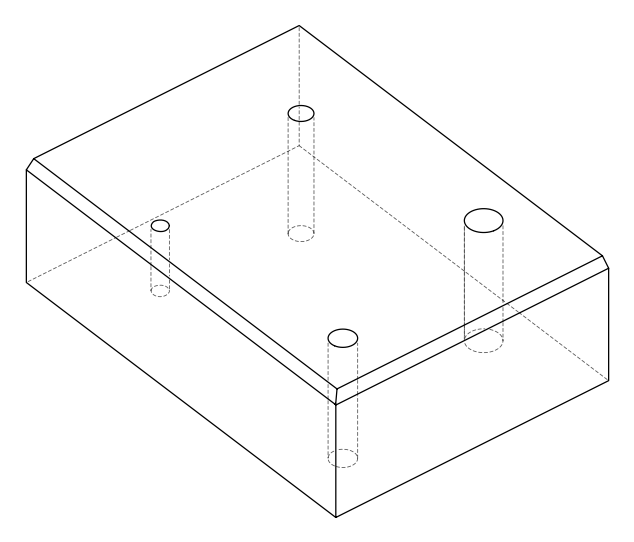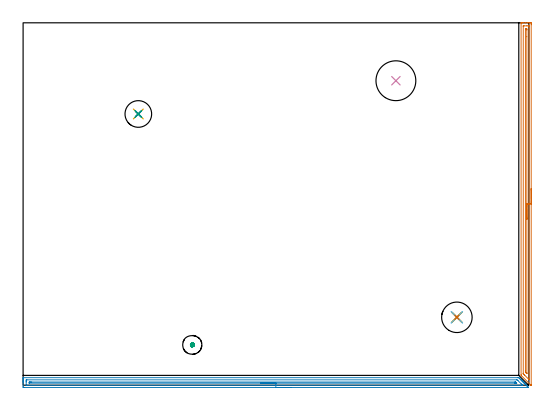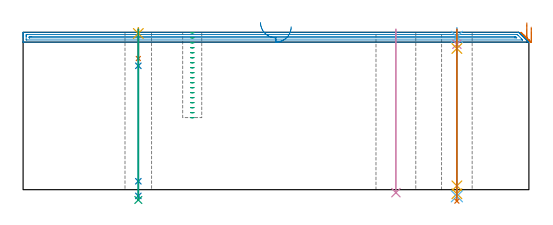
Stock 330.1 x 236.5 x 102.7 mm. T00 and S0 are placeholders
(PLAN: 13 operations, 10 tool changes, 17.6 min)
(1 AREA_MILL | FG_CHAMFER_SURFACE | UGT0205_001 | 5.78 min | 5154 mm3)
(2 AREA_MILL_1 | FG_CHAMFER_SURFACE_1 | UGT0205_001 | 8.01 min | 6674 mm3)
(3 MILL_BLIND_HOLE_FROM_SOLID_MATERIAL | STEP1POCKET | UGT0201_128 | Spiral | 0.83 min | 6728 mm3)
(4 INDEXABLE_INSERT_DRILL_THROUGH_HOLE_FROM_SOLID | STEP1HOLE | NXT0302_023 | 0.43 min | 54490 mm3)
(5 SPOT_DRILL | STEP1HOLE_1 | NXT0321_9005460120000 | 0.03 min | 5 mm3)
(6 SPOT_DRILL_1 | STEP1HOLE_2 | NXT0321_9005460120000 | 0.05 min | 180 mm3)
(7 DRILL_BLIND_HOLE_INTO_CENTER | STEP1HOLE_1 | UGT0301_225 | 0.08 min | 1504 mm3)
(8 GUN_DRILL_THROUGH_HOLE | STEP1HOLE_1 | UGT0307_008 | 0.53 min | 8323 mm3)
(9 DRILL_TO_ENLARGE_THROUGH_HOLE | STEP1HOLE_1 | UGT0301_245 | 0.45 min | 14559 mm3)
(10 DRILL_BLIND_HOLE_INTO_CENTER_1 | STEP1HOLE_2 | NXT0301_023 | 0.04 min | 100 mm3)
(11 GUN_DRILL_THROUGH_HOLE_1 | STEP1HOLE_2 | UGT0307_001 | 0.47 min | 1856 mm3)
(12 SPADE_DRILL_TO_ENLARGE_THROUGH_HOLE | STEP1HOLE_2 | UGT0306_003 | 0.44 min | 10440 mm3)
(13 DRILL_TO_ENLARGE_THROUGH_HOLE_1 | STEP1HOLE_2 | UGT0301_265 | 0.45 min | 19333 mm3)
(TOOL UGT0205_001 | Chamfer Mill 20 x 3 x 45 deg. | D20 FL50 Z2)
(TOOL UGT0201_128 | Carbide End Mill 10.0 | D10 FL15 Z4)
(TOOL NXT0302_023 | Index. Insert Drill 26mm [880-D2600L32-05] | D26 PA176 FL130 Z2)
(TOOL NXT0321_9005460120000 | NC Spot Drill, 142deg, 12mm, Carbide, Uncoated | D12 PA142 FL30 Z2)
(TOOL UGT0301_225 | Twist Drill 11.4 mm | D11.4 PA118 FL92 Z2)
(TOOL UGT0307_008 | Gun Drill 11 mm | D11 PA130 FL24 Z1)
(TOOL UGT0301_245 | Twist Drill 17.4 mm | D17.4 PA118 FL130 Z2)
(TOOL NXT0301_023 | Carbide Drill 5.2mm [860.1-0520-016A1-MM 2214] | D5.2 PA140 FL28 Z2)
(TOOL UGT0307_001 | Gun Drill 5 mm | D5 PA130 FL24 Z1)
(TOOL UGT0306_003 | Spade Drill 12.5mm | D12.5 PA132 FL10 Z2)
(TOOL UGT0301_265 | Twist Drill 19.9 mm | D19.9 PA118 FL140 Z2)
(OP 1 AREA_MILL)
G17 G21 G94 G90
T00 M6
G54
G17 G0 G90 X331.6 Y128.264 S1061 M3
G43 Z112.7 H0
Z106.1
G94 G1 Y128.226 Z105.228 F250.
Y128.112 Z104.364
Y127.923 Z103.512
Y127.661 Z102.68
Y127.327 Z101.874
Y126.924 Z101.1
Y126.455 Z100.364
Y125.924 Z99.672
Y125.335 Z99.029
Y124.692 Z98.44
Y124. Z97.909
Y123.264 Z97.44
Y122.49 Z97.037
Y121.684 Z96.703
Y120.852 Z96.441
Y120. Z96.252
Y119.135 Z96.138
Y118.264 Z96.1
Y0.028
X331.561 Y0.012 Z96.139
X331.531 Y0.002 Z96.169
X331.427 Y0.007 Z96.273
X331.401 Y0.01 Z96.298
X331.239 Y0.162 Z96.461
X331.214 Y0.186 Z96.486
X325.4 Y6. Z102.3
X325.025 Y6.378 Z102.675
X325.007 Y6.4 Z102.693
X325. Y6.894 Z102.7
Y236.314
X325.003 Y236.491 Z102.688
X325.02 Y236.494 Z102.671
X325.071 Y236.497 Z102.621
X325.515 Y236.5 Z102.185
X325.77 Z101.929
X326.513 Z101.182
X327.778 Z99.919
X329.193 Z98.502
X329.826 Z97.87
X330.719 Z96.977
X330.98 Y236.498 Z96.716
X331.591 Y236.493 Z96.106
X331.593 Y236.481 Z96.104
X331.599 Y235.867 Z96.101
X331.6 Y235.247 Z96.1
Y118.264
X330.186 Z97.514
X330.185 Y4.013 Z97.515
X330.183 Y3.815 Z97.517
X330.179 Y3.686 Z97.521
X330.177 Y3.682 Z97.523
X330.171 Y3.684 Z97.529
X330.151 Y3.7 Z97.549
X327.407 Y6.443 Z100.293
X326.955 Y6.894 Z100.745
X326.513 Y7.337 Z101.187
X326.457 Y7.394 Z101.243
X326.431 Y7.425 Z101.269
X326.421 Y7.44 Z101.279
X326.419 Y7.492 Z101.281
X326.415 Y7.69 Z101.285
X326.414 Y7.789 Z101.286
X326.415 Y234.177 Z101.285
X326.416 Y234.276 Z101.284
X326.421 Y234.472 Z101.279
X326.426 Y234.491 Z101.274
X326.435 Y234.495 Z101.265
X326.46 Y234.498 Z101.24
X326.513 Y234.499 Z101.187
X326.985 Y234.5 Z100.715
X328.772 Z98.928
X329.666 Z98.034
X330.087 Y234.497 Z97.613
X330.147 Y234.494 Z97.553
X330.177 Y234.491 Z97.523
X330.181 Y234.374 Z97.519
X330.185 Y234.177 Z97.515
X330.186 Y234.078 Z97.514
Y233.979
Y118.264
X328.772 Z98.928
X328.771 Y8.212 Z98.929
X328.768 Y7.789 Z98.932
X328.765 Y7.578 Z98.935
X328.761 Y7.549 Z98.939
X328.684 Y7.623 Z99.016
X328.512 Y7.789 Z99.188
X328.3 Y8. Z99.4
X327.96 Y8.344 Z99.74
X327.876 Y8.432 Z99.824
X327.837 Y8.474 Z99.863
X327.835 Y8.526 Z99.865
X327.832 Y8.683 Z99.868
X327.829 Y9.154 Z99.871
Y232.289
X327.831 Y232.407 Z99.869
X327.833 Y232.465 Z99.867
X327.835 Y232.486 Z99.865
X327.879 Y232.49 Z99.821
X328.091 Y232.498 Z99.609
X328.3 Y232.499 Z99.4
X328.511 Y232.497 Z99.189
X328.651 Y232.494 Z99.049
X328.757 Y232.49 Z98.943
X328.764 Y232.445 Z98.936
X328.767 Y232.289 Z98.933
X328.77 Y231.818 Z98.93
X328.771 Y227.402 Z98.929
X328.772 Y118.264 Z98.928
Y117.392 Z98.967
Y116.527 Z99.08
Y115.676 Z99.269
Y114.844 Z99.532
Y114.038 Z99.865
Y113.264 Z100.268
Y112.528 Z100.737
Y111.836 Z101.268
Y111.193 Z101.857
Y110.603 Z102.501
Y110.072 Z103.193
Y109.604 Z103.928
Y109.201 Z104.702
Y108.867 Z105.508
Y108.605 Z106.34
Y108.416 Z107.192
Y108.302 Z108.057
Y108.264 Z108.928
G0 Z112.7
M5
M2
(OP 2 AREA_MILL_1)
G17 G21 G94 G90
T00 M6
G54
G17 G0 G90 X174.95 Y-1.5 S1061 M3
G43 Z112.7 H0
Z106.3
G94 G1 X174.912 Z105.428 F250.
X174.798 Z104.564
X174.609 Z103.712
X174.347 Z102.88
X174.013 Z102.074
X173.61 Z101.3
X173.141 Z100.564
X172.61 Z99.872
X172.021 Z99.229
X171.378 Z98.64
X170.686 Z98.108
X169.95 Z97.64
X169.176 Z97.237
X168.37 Z96.903
X167.538 Z96.641
X166.686 Z96.452
X165.822 Z96.338
X164.95 Z96.3
X0.615
X0.08 Y-1.494 Z96.303
X0.008 Y-1.491 Z96.305
X0. Y-0.963 Z96.834
Y1.7 Z99.494
Y2.253 Z100.05
Y2.588 Z100.384
Y3.141 Z100.937
Y3.475 Z101.27
Y4.144 Z101.944
Y4.495 Z102.295
X0.007 Y4.866 Z102.658
X0.01 Y4.897 Z102.688
X0.168 Y4.9 Z102.7
X323.033
X323.504 Y4.893 Z102.693
X323.552 Y4.847 Z102.647
X323.594 Y4.807 Z102.605
X324.335 Y4.067 Z101.863
X324.441 Y3.959 Z101.758
X324.522 Y3.879 Z101.678
X324.631 Y3.771 Z101.567
X324.735 Y3.665 Z101.464
X324.819 Y3.581 Z101.38
X324.927 Y3.475 Z101.271
X325.029 Y3.371 Z101.17
X325.117 Y3.283 Z101.083
X325.223 Y3.179 Z100.975
X325.324 Y3.077 Z100.876
X325.415 Y2.985 Z100.785
X325.518 Y2.883 Z100.679
X325.618 Y2.783 Z100.582
X325.713 Y2.688 Z100.487
X325.814 Y2.588 Z100.384
X325.912 Y2.489 Z100.288
X326.01 Y2.39 Z100.189
X326.11 Y2.292 Z100.088
X326.206 Y2.195 Z99.994
X326.308 Y2.092 Z99.892
X326.406 Y1.996 Z99.792
X326.5 Y1.901 Z99.7
X326.606 Y1.795 Z99.594
X326.7 Y1.702 Z99.498
X326.794 Y1.606 Z99.406
X326.903 Y1.497 Z99.296
X326.998 Y1.404 Z99.2
X327.088 Y1.312 Z99.112
X327.201 Y1.199 Z98.999
X327.294 Y1.108 Z98.904
X327.382 Y1.018 Z98.818
X327.499 Y0.902 Z98.701
X327.589 Y0.812 Z98.608
X327.676 Y0.724 Z98.524
X327.796 Y0.604 Z98.403
X327.885 Y0.517 Z98.313
X327.97 Y0.43 Z98.23
X328.094 Y0.306 Z98.105
X328.181 Y0.221 Z98.017
X328.264 Y0.136 Z97.935
X328.392 Y0.008 Z97.808
X328.477 Y-0.075 Z97.721
X328.558 Y-0.158 Z97.641
X328.69 Y-0.289 Z97.51
X328.773 Y-0.371 Z97.425
X328.852 Y-0.452 Z97.347
X328.987 Y-0.587 Z97.212
X329.069 Y-0.667 Z97.129
X329.146 Y-0.746 Z97.053
X329.285 Y-0.885 Z96.914
X329.364 Y-0.963 Z96.833
X329.583 Y-1.183 Z96.617
X329.807 Y-1.407 Z96.392
X329.88 Y-1.482 Z96.316
X329.883 Y-1.494 Z96.304
X329.88 Y-1.499 Z96.299
X164.95 Y-1.5 Z96.3
Y-0.086 Z97.714
X2.401
X2.01 Y-0.075 Z97.725
X2.002 Y0.322 Z98.122
X2. Y2.099 Z99.899
Y2.588 Z100.388
X2.002 Y2.985 Z100.785
X2.01 Y3.475 Z101.275
X2.391 Y3.486 Z101.286
X2.401
X322.14 Y3.485 Z101.285
X322.463 Y3.475 Z101.275
X323.033 Y2.916 Z100.716
X325.138 Y0.812 Z98.612
X325.713 Y0.235 Z98.035
X326.013 Y-0.075 Z97.725
X325.723 Y-0.085 Z97.715
X325.713 Y-0.086 Z97.714
X164.95
Y1.328 Z99.128
X4.187 Y1.329 Z99.129
X4.063 Y1.33 Z99.13
X4.019 Y1.332 Z99.132
X4.013 Y1.334 Z99.134
X4.009 Y1.346 Z99.146
X4.004 Y1.39 Z99.19
X4.001 Y1.514 Z99.314
Y1.7 Z99.5
X4.003 Y1.883 Z99.683
X4.01 Y2.064 Z99.864
X4.187 Y2.067 Z99.867
X4.708 Y2.07 Z99.87
X5.081 Y2.071 Z99.871
X5.6 Y2.072 Z99.872
X320.873 Y2.071 Z99.871
X321.247 Y2.069 Z99.869
X321.371 Y2.067 Z99.867
X321.412 Y2.065 Z99.865
X321.448 Y2.041 Z99.841
X321.519 Y1.973 Z99.773
X321.798 Y1.7 Z99.5
X322.14 Y1.354 Z99.154
X322.15 Y1.335 Z99.135
X322.14 Y1.334 Z99.134
X321.62 Y1.33 Z99.13
X321.247 Y1.329 Z99.129
X320.728 Y1.328 Z99.128
X164.95
X164.078 Z99.166
X163.213 Z99.28
X162.362 Z99.469
X161.53 Z99.732
X160.724 Z100.065
X159.95 Z100.468
X159.214 Z100.937
X158.522 Z101.468
X157.879 Z102.057
X157.29 Z102.701
X156.758 Z103.393
X156.29 Z104.128
X155.887 Z104.902
X155.553 Z105.708
X155.291 Z106.54
X155.102 Z107.392
X154.988 Z108.257
X154.95 Z109.128
G0 Z112.7
M5
M2
(OP 3 MILL_BLIND_HOLE_FROM_SOLID_MATERIAL)
G17 G21 G94 G90
T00 M6
G54
G17 G0 G90 X110.4 Y26.3 S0 M3
G43 Z112.7 H0
Z102.439
G94 G3 X111. Y26.9 R0.6 F250.
X110.4 Y27.5 R0.6
X109.2 Y26.3 R1.2
X110.4 Y27.5 R-1.2
X109.8 Y26.9 R0.6
X110.4 Y26.3 R0.6
G0 Z99.178
G3 X111. Y26.9 R0.6
X110.4 Y27.5 R0.6
X109.2 Y26.3 R1.2
X110.4 Y27.5 R-1.2
X109.8 Y26.9 R0.6
X110.4 Y26.3 R0.6
G0 Z95.917
G3 X111. Y26.9 R0.6
X110.4 Y27.5 R0.6
X109.2 Y26.3 R1.2
X110.4 Y27.5 R-1.2
X109.8 Y26.9 R0.6
X110.4 Y26.3 R0.6
G0 Z92.656
G3 X111. Y26.9 R0.6
X110.4 Y27.5 R0.6
X109.2 Y26.3 R1.2
X110.4 Y27.5 R-1.2
X109.8 Y26.9 R0.6
X110.4 Y26.3 R0.6
G0 Z89.394
G3 X111. Y26.9 R0.6
X110.4 Y27.5 R0.6
X109.2 Y26.3 R1.2
X110.4 Y27.5 R-1.2
X109.8 Y26.9 R0.6
X110.4 Y26.3 R0.6
G0 Z86.133
G3 X111. Y26.9 R0.6
X110.4 Y27.5 R0.6
X109.2 Y26.3 R1.2
X110.4 Y27.5 R-1.2
X109.8 Y26.9 R0.6
X110.4 Y26.3 R0.6
G0 Z82.872
G3 X111. Y26.9 R0.6
X110.4 Y27.5 R0.6
X109.2 Y26.3 R1.2
X110.4 Y27.5 R-1.2
X109.8 Y26.9 R0.6
X110.4 Y26.3 R0.6
G0 Z79.611
G3 X111. Y26.9 R0.6
X110.4 Y27.5 R0.6
X109.2 Y26.3 R1.2
X110.4 Y27.5 R-1.2
X109.8 Y26.9 R0.6
X110.4 Y26.3 R0.6
G0 Z76.35
G3 X111. Y26.9 R0.6
X110.4 Y27.5 R0.6
X109.2 Y26.3 R1.2
X110.4 Y27.5 R-1.2
X109.8 Y26.9 R0.6
X110.4 Y26.3 R0.6
G0 Z73.089
G3 X111. Y26.9 R0.6
X110.4 Y27.5 R0.6
X109.2 Y26.3 R1.2
X110.4 Y27.5 R-1.2
X109.8 Y26.9 R0.6
X110.4 Y26.3 R0.6
G0 Z69.828
G3 X111. Y26.9 R0.6
X110.4 Y27.5 R0.6
X109.2 Y26.3 R1.2
X110.4 Y27.5 R-1.2
X109.8 Y26.9 R0.6
X110.4 Y26.3 R0.6
G0 Z66.567
G3 X111. Y26.9 R0.6
X110.4 Y27.5 R0.6
X109.2 Y26.3 R1.2
X110.4 Y27.5 R-1.2
X109.8 Y26.9 R0.6
X110.4 Y26.3 R0.6
G0 Z63.306
G3 X111. Y26.9 R0.6
X110.4 Y27.5 R0.6
X109.2 Y26.3 R1.2
X110.4 Y27.5 R-1.2
X109.8 Y26.9 R0.6
X110.4 Y26.3 R0.6
G0 Z60.044
G3 X111. Y26.9 R0.6
X110.4 Y27.5 R0.6
X109.2 Y26.3 R1.2
X110.4 Y27.5 R-1.2
X109.8 Y26.9 R0.6
X110.4 Y26.3 R0.6
G0 Z56.783
G3 X111. Y26.9 R0.6
X110.4 Y27.5 R0.6
X109.2 Y26.3 R1.2
X110.4 Y27.5 R-1.2
X109.8 Y26.9 R0.6
X110.4 Y26.3 R0.6
G0 Z53.522
G3 X111. Y26.9 R0.6
X110.4 Y27.5 R0.6
X109.2 Y26.3 R1.2
X110.4 Y27.5 R-1.2
X109.8 Y26.9 R0.6
X110.4 Y26.3 R0.6
G0 Z50.261
G3 X111. Y26.9 R0.6
X110.4 Y27.5 R0.6
X109.2 Y26.3 R1.2
X110.4 Y27.5 R-1.2
X109.8 Y26.9 R0.6
X110.4 Y26.3 R0.6
G0 Z47.
G3 X111. Y26.9 R0.6
X110.4 Y27.5 R0.6
X109.2 Y26.3 R1.2
X110.4 Y27.5 R-1.2
X109.8 Y26.9 R0.6
X110.4 Y26.3 R0.6
G0 Z112.7
M5
M2
(OP 4 INDEXABLE_INSERT_DRILL_THROUGH_HOLE_FROM_SOLID)
G17 G21 G94 G90
T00 M6
G54
G17 G0 G90 X243.3 Y198.7 S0 M3
G43 Z112.7 H1
G94 G81 G98 Z-1.954 F250. R104.7
G80
M5
M2
(OP 5 SPOT_DRILL)
G17 G21 G94 G90
T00 M6
G54
G17 G0 G90 X75.2 Y177. S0 M3
G43 Z112.7 H0
G94 G81 G98 Z101.951 F250. R105.7
G80
M5
M2
(OP 6 SPOT_DRILL_1)
G17 G21 G94 G90
T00 M6
G54
G17 G0 G90 X283.1 Y44.3 S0 M3
G43 Z112.7 H0
G94 G81 G98 Z99.7 F250. R105.7
G80
M5
M2
(OP 7 DRILL_BLIND_HOLE_INTO_CENTER)
G17 G21 G94 G90
T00 M6
G54
G17 G0 G90 X75.2 Y177. S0 M3
G43 Z112.7 H0
G94 G81 G98 Z85.6 F250. R104.7
G80
M5
M2
(OP 8 GUN_DRILL_THROUGH_HOLE)
G17 G21 G94 G90
T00 M6
G54
G17 G0 G90 X75.2 Y177. M8
G43 Z112.7 H0
Z99.997
S716 M3
G94 G1 Z80.84 F125. M26
G4 X.084
Z5.5 F250.
G4 X.084
Z-4.065 F125.
G4 X.084
M5
M9
G0 Z99.997
Z112.7
M2
(OP 9 DRILL_TO_ENLARGE_THROUGH_HOLE)
G17 G21 G94 G90
T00 M6
G54
G17 G0 G90 X75.2 Y177. S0 M3
G43 Z112.7 H0
G94 G73 G98 Z-6.727 F250. Q15.632 R104.7
G80
M5
M2
(OP 10 DRILL_BLIND_HOLE_INTO_CENTER_1)
G17 G21 G94 G90
T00 M6
G54
G17 G0 G90 X283.1 Y44.3 S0 M3
G43 Z112.7 H1
G94 G81 G98 Z94.9 F250. R104.7
G80
M5
M2
(OP 11 GUN_DRILL_THROUGH_HOLE_1)
G17 G21 G94 G90
T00 M6
G54
G17 G0 G90 X283.1 Y44.3 M8
G43 Z112.7 H0
Z100.586
S716 M3
G94 G1 Z92.144 F125. M26
G4 X.084
Z2.5 F250.
G4 X.084
Z-2.666 F125.
G4 X.084
M5
M9
G0 Z100.586
Z112.7
M2
(OP 12 SPADE_DRILL_TO_ENLARGE_THROUGH_HOLE)
G17 G21 G94 G90
T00 M6
G54
G17 G0 G90 X283.1 Y44.3 S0 M3
G43 Z112.7 H0
G94 G73 G98 Z-4.283 F250. Q11.887 R104.7
G80
M5
M2
(OP 13 DRILL_TO_ENLARGE_THROUGH_HOLE_1)
G17 G21 G94 G90
T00 M6
G54
G17 G0 G90 X283.1 Y44.3 S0 M3
G43 Z112.7 H0
G94 G73 G98 Z-7.479 F250. Q18.363 R104.7
G80
M5
M2
